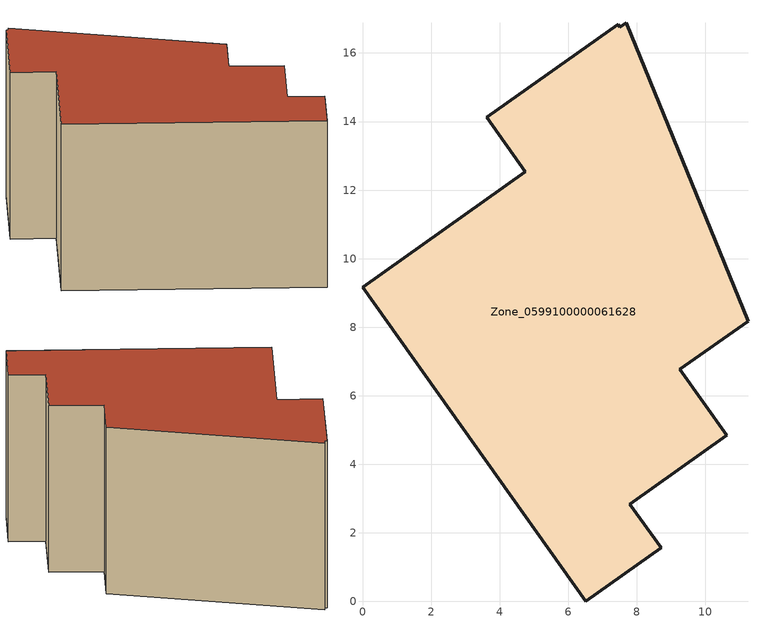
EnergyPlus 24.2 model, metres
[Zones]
Zone_0599100000061628
 floor ground (C_G): 7.46,16.84 7.5,16.75 7.7,16.89 11.25,8.17 9.26,6.77 10.63,4.84 7.8,2.84 8.71,1.56 6.51,0 0,9.17 4.75,12.54 3.62,14.12 z1.5
 wall outside (C_F): 7.7,16.89 7.5,16.75 7.46,16.84 3.62,14.12 4.75,12.54 0,9.17 6.51,0 8.71,1.56 7.8,2.84 10.63,4.84 9.26,6.77 11.25,8.17 7.7,16.89 z1.5:9.12
 roof outside (C_R): 7.5,16.75 7.46,16.84 3.62,14.12 4.75,12.54 0,9.17 6.51,0 8.71,1.56 7.8,2.84 10.63,4.84 9.26,6.77 11.25,8.17 7.7,16.89 z9.12
[BUILDING]
Pand.0599100000061628: North Axis=0; Terrain=City; Loads Convergence Tolerance Value=0.04; Temperature Convergence Tolerance Value=0.4; Solar Distribution=FullExterior; Maximum Number of Warmup Days=25; Minimum Number of Warmup Days=1
[Site:Location]
Rotterdam.The.Hague.AP_ZH_NLD Design_Conditions: Latitude=51.96; Longitude=4.45; Time Zone=1; Elevation=-4.5
[SITE:GROUNDTEMPERATURE:BUILDINGSURFACE]
18, 18, 18, 18, 18, 18, 18, 18, 18, 18, 18, 18
[MATERIAL] Thermal Absorptance=0.9; Solar Absorptance=0.7; Visible Absorptance=0.7
Name | Roughness | Thickness | Conductivity | Density | Specific Heat
G.TC.1975-1991 | MediumSmooth | 0.15 | 0.288461 | 540 | 1210
F.TC.1975-1991 | Rough | 0.3 | 0.230769 | 1920 | 840
R.TC.1975-1991 | MediumRough | 0.2 | 0.153846 | 1500 | 1000
[CONSTRUCTION]
C_G: G.TC.1975-1991
C_F: F.TC.1975-1991
C_R: R.TC.1975-1991
[ZONE]
Zone_0599100000061628: Type=1; Multiplier=1; Ceiling Height=Autocalculate; Volume=Autocalculate; Floor Area=autocalculate; Part of Total Floor Area=Yes
[ZONEINFILTRATION:DESIGNFLOWRATE]
Infil_Zone_0599100000061628: Zone or ZoneList or Space or SpaceList=Zone_0599100000061628; Schedule=AlwaysOn; Design Flow Rate Calculation Method=Flow/Area; Flow Rate per Floor Area=0.003; Constant Term Coefficient=1; Temperature Term Coefficient=0; Velocity Term Coefficient=0; Velocity Squared Term Coefficient=0
[HVACTEMPLATE:ZONE:IDEALLOADSAIRSYSTEM]
Zone_0599100000061628: Maximum Heating Supply Air Temperature=50; Minimum Cooling Supply Air Temperature=13; Maximum Heating Supply Air Humidity Ratio=0.0156; Minimum Cooling Supply Air Humidity Ratio=0.0077; Heating Limit=NoLimit; Cooling Limit=NoLimit; Dehumidification Control Type=ConstantSensibleHeatRatio; Cooling Sensible Heat Ratio=0.7; Dehumidification Setpoint=60; Humidification Control Type=None; Humidification Setpoint=30; Outdoor Air Method=None; Outdoor Air Flow Rate per Person=0.00944; Outdoor Air Flow Rate per Zone Floor Area=0; Outdoor Air Flow Rate per Zone=0; Demand Controlled Ventilation Type=None; Outdoor Air Economizer Type=NoEconomizer; Heat Recovery Type=None; Sensible Heat Recovery Effectiveness=0.7; Latent Heat Recovery Effectiveness=0.65
[ZONECONTROL:THERMOSTAT]
ThermostatControl_Zone_0599100000061628: Zone or ZoneList=Zone_0599100000061628; Control Type Schedule=DualSetpointControlType; Control 1=Thermostat_Zone_0599100000061628; Temperature Difference Between Cutout And Setpoint=0
[THERMOSTATSETPOINT:DUALSETPOINT]
Thermostat_Zone_0599100000061628: Heating Setpoint Temperature Schedule=HeatingSetpoint_Zone_0599100000061628; Cooling Setpoint Temperature Schedule=CoolingSetpoint_Zone_0599100000061628
[SCHEDULE:COMPACT]
HeatingSetpoint_Zone_0599100000061628: Through: 12/31, For: AllDays, Until: 24:00, 21
CoolingSetpoint_Zone_0599100000061628: Through: 12/31, For: AllDays, Until: 24:00, 24
DualSetpointControlType: Through: 12/31, For: AllDays, Until: 24:00, 4
AlwaysOn: Through: 12/31, For: AllDays, Until: 24:00, 1
